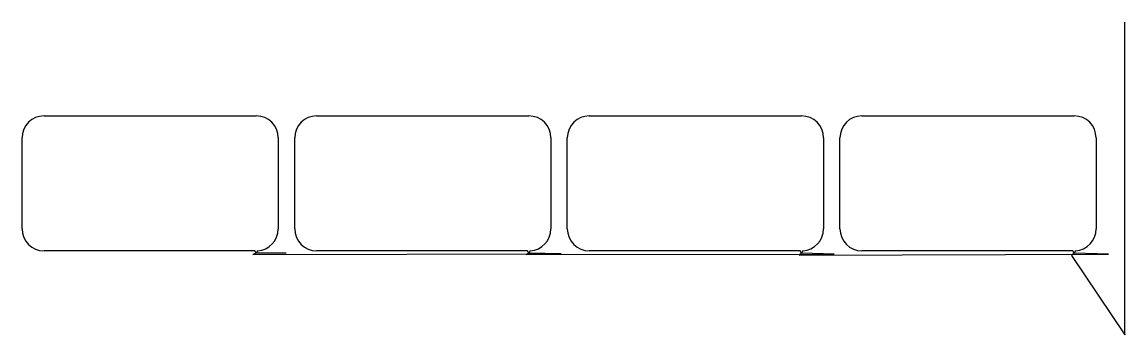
# Model space of a CAD drawing. Header units: metres. Extents: x 7 to 1213, y 0 to 342.
import ezdxf

# ---------------------------------------------------------------- set-up
doc = ezdxf.new("R2010")
doc.units = ezdxf.units.M

msp = doc.modelspace()

# ---------------------------------------------------------------- linework, layer by layer
at = {"layer": 'TOOL_0'}
for p, q in [((1212.66, 341.066), (1212.66, 342.066)), ((1212.66, 0.998), (1212.66, 341.066)), ((31.085, 239.474), (263.085, 239.474)), ((329.105, 239.474), (561.105, 239.474)), ((627.124, 239.473), (859.124, 239.473)), ((925.143, 239.472), (1157.143, 239.472)), ((7.085, 115.974), (7.085, 215.474)), ((287.085, 215.474), (287.085, 115.974)), ((305.105, 115.974), (305.105, 215.474)), ((585.105, 215.474), (585.105, 115.974)), ((603.124, 115.973), (603.124, 215.473)), ((883.124, 215.473), (883.124, 115.973)), ((901.143, 115.972), (901.143, 215.472)), ((1181.143, 215.472), (1181.143, 115.972)), ((261.585, 91.974), (31.085, 91.974)), ((263.126, 89.398), (259.345, 87.861)), ((259.345, 87.861), (596.342, 88.767)), ((263.125, 89.398), (261.585, 91.974)), ((295.644, 89.288), (263.125, 89.398)), ((264.585, 92.021), (263.126, 89.398)), ((559.605, 91.974), (329.105, 91.974)), ((561.146, 89.398), (558.105, 88.068)), ((558.105, 88.068), (894.886, 88.444)), ((561.145, 89.398), (559.605, 91.974)), ((596.342, 88.767), (561.145, 89.398)), ((562.605, 92.021), (561.146, 89.398)), ((857.624, 91.973), (627.124, 91.973)), ((859.165, 89.397), (856.687, 87.267)), ((856.687, 87.267), (1194.515, 88.188)), ((859.164, 89.397), (857.624, 91.973)), ((894.886, 88.444), (859.164, 89.397)), ((860.624, 92.02), (859.165, 89.397)), ((1155.643, 91.972), (925.143, 91.972)), ((1157.184, 89.396), (1154.4, 86.81)), ((1154.4, 86.81), (1212.66, -0.002)), ((1157.183, 89.396), (1155.643, 91.972)), ((1194.515, 88.188), (1157.183, 89.396)), ((1158.643, 92.019), (1157.184, 89.396)), ((1212.66, -0.002), (1212.66, 0.998)), ((1212.66, 0.998), (1212.66, -0.002)), ((1212.66, -0.002), (1212.66, 0.998))]:
    msp.add_line(p, q, dxfattribs=at)
for centre, start, end in [((31.085, 215.474), 90, 180), ((263.085, 215.474), 0, 90), ((329.105, 215.474), 90, 180), ((561.105, 215.474), 0, 90), ((627.124, 215.473), 90, 180), ((859.124, 215.473), 0, 90), ((925.143, 215.472), 90, 180), ((1157.143, 215.472), 0, 90), ((31.085, 115.974), 180, 270), ((263.085, 115.974), 273.583334, 0), ((329.105, 115.974), 180, 270), ((561.105, 115.974), 273.583334, 0), ((627.124, 115.973), 180, 270), ((859.124, 115.973), 273.583334, 0), ((925.143, 115.972), 180, 270), ((1157.143, 115.972), 273.583334, 0)]:
    msp.add_arc(centre, 24, start, end, dxfattribs=at)

doc.saveas('drawing.dxf')
